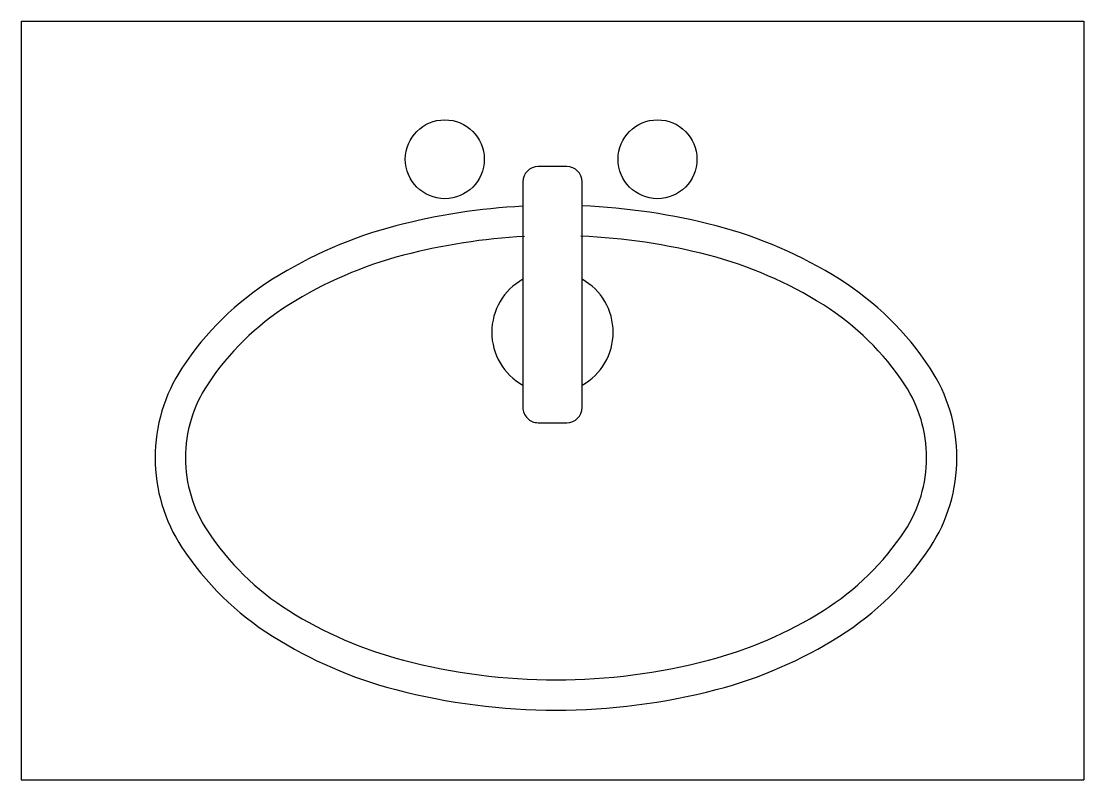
# Model space of a CAD drawing. Header units: millimetres. Extents: x 173.892 to 174.592, y 130.691 to 131.191.
import ezdxf

# ---------------------------------------------------------------- set-up
doc = ezdxf.new("R2010")
doc.units = ezdxf.units.MM

# ---------------------------------------------------------------- blocks, each defined once
blk = doc.blocks.new('LLAVES')
at = {"color": 0, "linetype": 'ByBlock'}
for p, q in [((0.09482, 0.00975), (0.02042, 0.00975)), ((0.01542, 0.00475), (0.01542, -0.00475)), ((0.09982, -0.00475), (0.09982, 0.00475)), ((0.02042, -0.00975), (0.09482, -0.00975))]:
    blk.add_line(p, q, dxfattribs=at)
for centre in [(0.013, 0.0346), (0.013, -0.03548)]:
    blk.add_circle(centre, 0.013, dxfattribs=at)
for centre, start, end in [((0.02042, 0.00475), 90, 180), ((0.09482, 0.00475), 0, 90), ((0.02042, -0.00475), 180, 270), ((0.09482, -0.00475), 270, 360)]:
    blk.add_arc(centre, 0.005, start, end, dxfattribs=at)

msp = doc.modelspace()

# ---------------------------------------------------------------- linework, layer by layer
for p, q in [((173.89156, 131.19127), (173.89156, 130.69127)), ((173.89156, 131.19127), (174.59156, 131.19127)), ((174.59156, 131.19127), (174.59156, 130.69127)), ((173.89156, 130.69127), (174.59156, 130.69127))]:
    msp.add_line(p, q)
for points in [[(174.22206, 131.06933, 0.050781), (174.13839, 131.05637, 0.076871), (174.05712, 131.02117, 0.107155), (173.99745, 130.96267, 0.146462), (173.97975, 130.90353, 0.146462), (173.99745, 130.84438, 0.107155), (174.05712, 130.78588, 0.076871), (174.13839, 130.75069, 0.063889), (174.24389, 130.73715, 0.063889), (174.3494, 130.75069, 0.076871), (174.43067, 130.78588, 0.107155), (174.49034, 130.84438, 0.146462), (174.50804, 130.90353, 0.146462), (174.49034, 130.96267, 0.107155), (174.43067, 131.02117, 0.076871), (174.3494, 131.05637, 0.053581), (174.26106, 131.06955, 0.063889)], [(174.22311, 131.04936, 0.050781), (174.14344, 131.03702, 0.076871), (174.06777, 131.00425, 0.107155), (174.01416, 130.95168, 0.146462), (173.99975, 130.90353, 0.146462), (174.01416, 130.85537, 0.107155), (174.06777, 130.8028, 0.076871), (174.14344, 130.77004, 0.063889), (174.24389, 130.75715, 0.063889), (174.34435, 130.77004, 0.076871), (174.42001, 130.8028, 0.107155), (174.47363, 130.85537, 0.146462), (174.48804, 130.90353, 0.146462), (174.47363, 130.95168, 0.107155), (174.42001, 131.00425, 0.076871), (174.34435, 131.03702, 0.053581), (174.26024, 131.04957, 0.053581)]]:
    msp.add_lwpolyline(points, format="xyb")
for start, end in [(119.1764, 240.8236), (299.1764, 60.8236)]:
    msp.add_arc((174.24156, 130.98627), 0.04, start, end)

# ---------------------------------------------------------------- block references
at = {"xscale": 2, "yscale": 2, "zscale": 2, "rotation": 270}
msp.add_blockref('LLAVES', (174.24156, 131.12627), dxfattribs=at)

doc.saveas('drawing.dxf')
